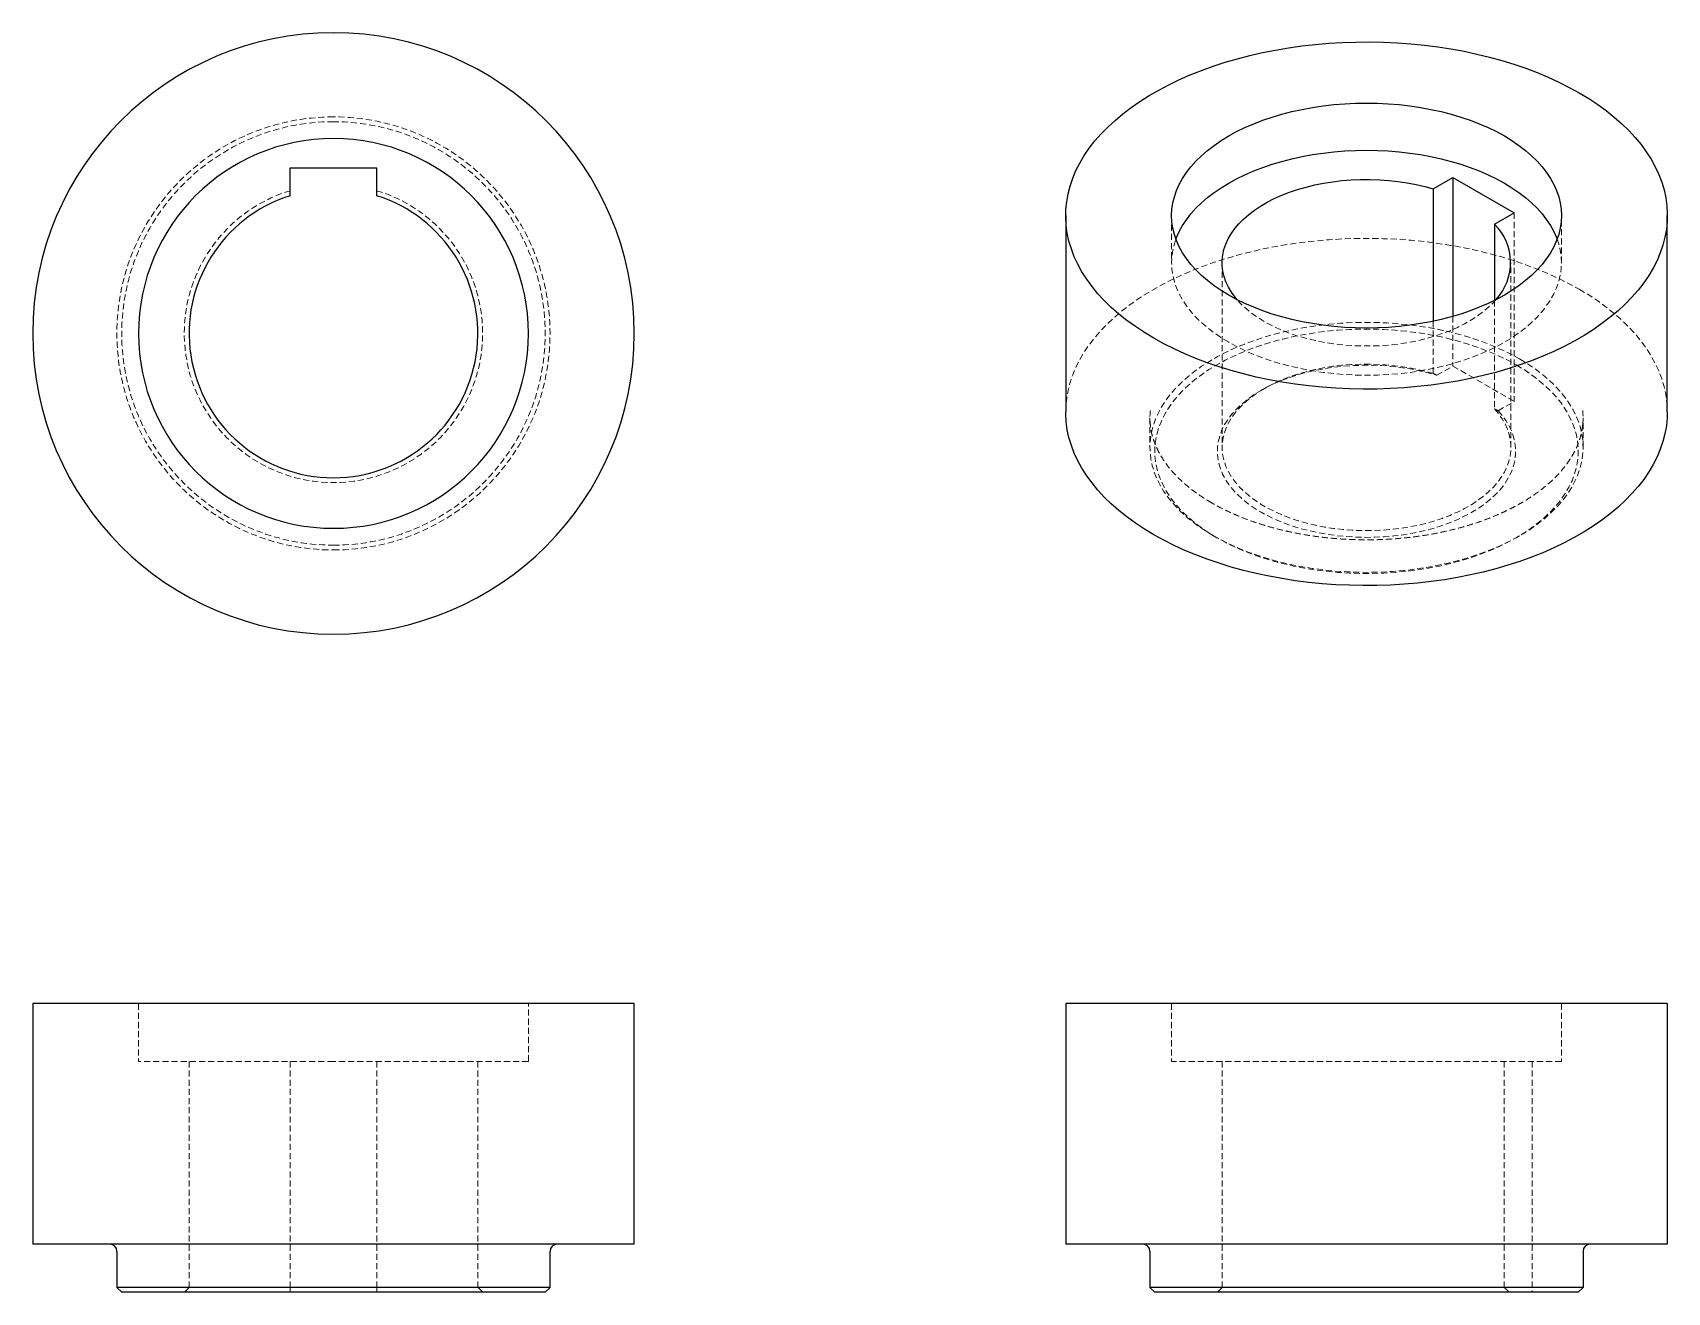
# Model space of a CAD drawing. Header units: millimetres. Extents: x 238 to 577, y 160 to 421.
import ezdxf

# ---------------------------------------------------------------- set-up
doc = ezdxf.new("R2010")
doc.units = ezdxf.units.MM
doc.linetypes.add('HIDDEN', pattern=[1.905, 1.27, -0.635])

msp = doc.modelspace()

# ---------------------------------------------------------------- linework, layer by layer
at = {"color": 7, "linetype": 'Continuous', "lineweight": 25}
for p, q in [((291.23, 393.28), (309.23, 393.28)), ((291.23, 387.5), (291.23, 393.28)), ((309.23, 387.5), (309.23, 393.28)), ((528.75, 388.93), (532.84, 391.29)), ((532.84, 391.29), (545.57, 383.95)), ((532.84, 391.29), (532.84, 362.42)), ((528.75, 388.93), (528.75, 361.41)), ((541.48, 381.59), (545.57, 383.95)), ((452.38, 383.38), (452.38, 342.55)), ((541.48, 381.59), (541.48, 365.75)), ((577.38, 342.55), (577.38, 383.38)), ((237.73, 219.6), (237.73, 169.6)), ((300.23, 219.6), (237.73, 219.6)), ((362.73, 219.6), (300.23, 219.6)), ((362.73, 169.6), (362.73, 219.6)), ((452.38, 219.6), (452.38, 169.6)), ((577.38, 219.6), (452.38, 219.6)), ((577.38, 219.6), (577.38, 169.6)), ((300.23, 169.6), (237.73, 169.6)), ((255.23, 168.1), (255.23, 160.6)), ((362.73, 169.6), (300.23, 169.6)), ((345.23, 160.6), (345.23, 168.1)), ((577.38, 169.6), (452.38, 169.6)), ((469.88, 168.1), (469.88, 160.6)), ((559.88, 168.1), (559.88, 160.6)), ((255.23, 160.6), (256.23, 159.6)), ((300.23, 160.6), (255.23, 160.6)), ((345.23, 160.6), (300.23, 160.6)), ((344.23, 159.6), (345.23, 160.6)), ((470.88, 159.6), (469.88, 160.6)), ((559.88, 160.6), (469.88, 160.6)), ((558.88, 159.6), (559.88, 160.6)), ((300.23, 159.6), (256.23, 159.6)), ((344.23, 159.6), (300.23, 159.6)), ((558.88, 159.6), (470.88, 159.6))]:
    msp.add_line(p, q, dxfattribs=at)
at = {"color": 7, "linetype": 'HIDDEN', "lineweight": 18}
for p, q in [((545.57, 383.95), (545.57, 344.75)), ((474.38, 383.38), (474.38, 373.58)), ((555.38, 373.58), (555.38, 383.38)), ((484.88, 373.58), (484.88, 335.2)), ((544.88, 335.2), (544.88, 373.58)), ((541.48, 365.75), (541.48, 343.21)), ((528.75, 361.41), (528.75, 350.56)), ((532.84, 362.42), (532.84, 352.1)), ((529.49, 350.17), (532.84, 352.1)), ((532.84, 352.1), (545.57, 344.75)), ((493.66, 347.44), (492.96, 347.04)), ((542.22, 342.82), (545.57, 344.75)), ((469.88, 341.32), (469.88, 335.2)), ((559.88, 335.2), (559.88, 341.32)), ((483.77, 316.42), (483.06, 316.83)), ((546, 316.43), (546.7, 316.83)), ((259.73, 219.6), (259.73, 207.6)), ((340.73, 207.6), (340.73, 219.6)), ((474.38, 219.6), (474.38, 207.6)), ((555.38, 219.6), (555.38, 207.6)), ((300.23, 207.6), (259.73, 207.6)), ((270.23, 207.6), (270.23, 160.6)), ((291.23, 207.6), (291.23, 160.6)), ((340.73, 207.6), (300.23, 207.6)), ((309.23, 207.6), (309.23, 160.6)), ((330.23, 160.6), (330.23, 207.6)), ((555.38, 207.6), (474.38, 207.6)), ((484.88, 207.6), (484.88, 160.6)), ((543.5, 207.6), (543.5, 160.6)), ((549.28, 207.6), (549.28, 159.6)), ((270.23, 160.6), (269.23, 159.6)), ((331.23, 159.6), (330.23, 160.6)), ((484.88, 160.6), (483.88, 159.6))]:
    msp.add_line(p, q, dxfattribs=at)
at = {"color": 7, "linetype": 'Continuous', "lineweight": 25, "flags": 128}
for points in [[(470.69, 357.86), (468.72, 359.05), (466.85, 360.29), (465.08, 361.58), (463.41, 362.91), (461.85, 364.28), (460.4, 365.69), (459.06, 367.14), (457.84, 368.63), (456.74, 370.14), (455.75, 371.68), (454.89, 373.25), (454.16, 374.83), (453.55, 376.44), (453.06, 378.06), (452.71, 379.69), (452.48, 381.32), (452.38, 382.97), (452.42, 384.61), (452.58, 386.25), (452.87, 387.88), (453.29, 389.51), (453.84, 391.12), (454.51, 392.71), (455.31, 394.29), (456.23, 395.85), (457.27, 397.37), (458.44, 398.87), (459.72, 400.34), (461.11, 401.77), (462.62, 403.16), (464.23, 404.52), (465.95, 405.83), (467.77, 407.09), (469.69, 408.3), (471.7, 409.46), (473.8, 410.57), (475.99, 411.62), (478.26, 412.61), (480.6, 413.55), (483.02, 414.42), (485.5, 415.22), (488.04, 415.96), (490.63, 416.63), (493.28, 417.23), (495.97, 417.77), (498.7, 418.23), (501.47, 418.62), (504.26, 418.93), (507.07, 419.17), (509.91, 419.34), (512.75, 419.44), (515.59, 419.45), (518.44, 419.4), (521.27, 419.27), (524.09, 419.06), (526.9, 418.78), (529.68, 418.43), (532.43, 418.01), (535.14, 417.51), (537.81, 416.94), (540.43, 416.3), (543, 415.6), (545.51, 414.83), (547.96, 413.99), (550.34, 413.09), (552.64, 412.13), (554.87, 411.1), (557.02, 410.02), (559.07, 408.89)], [(559.07, 408.89), (561.04, 407.7), (562.91, 406.46), (564.68, 405.18), (566.35, 403.85), (567.91, 402.47), (569.36, 401.06), (570.7, 399.61), (571.92, 398.13), (573.02, 396.61), (574.01, 395.07), (574.87, 393.51), (575.6, 391.92), (576.21, 390.31), (576.7, 388.7), (577.05, 387.07), (577.28, 385.43), (577.38, 383.79), (577.34, 382.14), (577.18, 380.5), (576.89, 378.87), (576.47, 377.25), (575.92, 375.63), (575.25, 374.04), (574.45, 372.46), (573.53, 370.91), (572.49, 369.38), (571.32, 367.88), (570.04, 366.41), (568.65, 364.98), (567.14, 363.59), (565.53, 362.24), (563.81, 360.93), (561.99, 359.66), (560.07, 358.45), (558.06, 357.29), (555.96, 356.18), (553.77, 355.13), (551.5, 354.14), (549.16, 353.21), (546.74, 352.34), (544.26, 351.53), (541.72, 350.79), (539.13, 350.12), (536.48, 349.52), (533.79, 348.99), (531.06, 348.53), (528.29, 348.14), (525.5, 347.82), (522.69, 347.58), (519.85, 347.41), (517.01, 347.32), (514.17, 347.3), (511.32, 347.35), (508.49, 347.48), (505.67, 347.69), (502.86, 347.97), (500.08, 348.32), (497.33, 348.75), (494.62, 349.24), (491.95, 349.81), (489.33, 350.45), (486.76, 351.15), (484.25, 351.93), (481.8, 352.76), (479.42, 353.66), (477.12, 354.63), (474.89, 355.65), (472.74, 356.73), (470.69, 357.86)], [(486.24, 366.84), (484.68, 367.8), (483.22, 368.8), (481.85, 369.85), (480.59, 370.94), (479.43, 372.07), (478.39, 373.23), (477.46, 374.43), (476.65, 375.65), (475.96, 376.9), (475.4, 378.17), (474.95, 379.46), (474.63, 380.76), (474.44, 382.07), (474.38, 383.38), (474.44, 384.69), (474.63, 385.99), (474.95, 387.29), (475.4, 388.58), (475.96, 389.85), (476.65, 391.1), (477.46, 392.32), (478.39, 393.52), (479.43, 394.69), (480.59, 395.82), (481.85, 396.91), (483.22, 397.95), (484.68, 398.96), (486.24, 399.91), (487.89, 400.81), (489.63, 401.66), (491.44, 402.44), (493.33, 403.17), (495.29, 403.84), (497.31, 404.44), (499.38, 404.98), (501.5, 405.44), (503.67, 405.84), (505.87, 406.17), (508.1, 406.43), (510.35, 406.61), (512.61, 406.72), (514.88, 406.76), (517.15, 406.72), (519.41, 406.61), (521.66, 406.43), (523.89, 406.17), (526.09, 405.84), (528.26, 405.44), (530.38, 404.98), (532.45, 404.44), (534.47, 403.84), (536.43, 403.17), (538.32, 402.44), (540.13, 401.66), (541.87, 400.81), (543.52, 399.91)], [(543.52, 399.91), (545.08, 398.96), (546.54, 397.95), (547.91, 396.91), (549.17, 395.82), (550.33, 394.69), (551.37, 393.52), (552.3, 392.32), (553.11, 391.1), (553.8, 389.85), (554.36, 388.58), (554.81, 387.29), (555.13, 385.99), (555.32, 384.69), (555.38, 383.38), (555.32, 382.07), (555.13, 380.76), (554.81, 379.46), (554.36, 378.17), (553.8, 376.9), (553.11, 375.65), (552.3, 374.43), (551.37, 373.23), (550.33, 372.07), (549.17, 370.94), (547.91, 369.85), (546.54, 368.8), (545.08, 367.8), (543.52, 366.84), (541.87, 365.94), (540.13, 365.1), (538.32, 364.31), (536.43, 363.58), (534.47, 362.91), (532.45, 362.31), (530.38, 361.78), (528.26, 361.31), (526.09, 360.91), (523.89, 360.58), (521.66, 360.33), (519.41, 360.14), (517.15, 360.03), (514.88, 360), (512.61, 360.03), (510.35, 360.14), (508.1, 360.33), (505.87, 360.58), (503.67, 360.91), (501.5, 361.31), (499.38, 361.78), (497.31, 362.31), (495.29, 362.91), (493.33, 363.58), (491.44, 364.31), (489.63, 365.1), (487.89, 365.94), (486.24, 366.84)], [(475.28, 378.48), (475.4, 378.78), (475.96, 380.05), (476.65, 381.3), (477.46, 382.52), (478.39, 383.72), (479.43, 384.89), (480.59, 386.02), (481.85, 387.11), (483.22, 388.16), (484.68, 389.16), (486.24, 390.11), (487.89, 391.01), (489.63, 391.86), (491.44, 392.65), (493.33, 393.37), (495.29, 394.04), (497.31, 394.64), (499.38, 395.18), (501.5, 395.65), (503.67, 396.04), (505.87, 396.37), (508.1, 396.63), (510.35, 396.81), (512.61, 396.92), (514.88, 396.96), (517.15, 396.92), (519.41, 396.81), (521.66, 396.63), (523.89, 396.37), (526.09, 396.04), (528.26, 395.65), (530.38, 395.18), (532.45, 394.64), (534.47, 394.04), (536.43, 393.37), (538.32, 392.65), (540.13, 391.86), (541.87, 391.01), (543.52, 390.11)], [(488, 365.89), (487.57, 366.41), (486.82, 367.45), (486.19, 368.52), (485.68, 369.61), (485.29, 370.72), (485.03, 371.84), (484.9, 372.96), (484.89, 374.09), (485.02, 375.22), (485.26, 376.34), (485.64, 377.45), (486.14, 378.54), (486.76, 379.61), (487.5, 380.66), (488.36, 381.67), (489.33, 382.65), (490.41, 383.59), (491.59, 384.49), (492.87, 385.35), (494.25, 386.15), (495.71, 386.9), (497.25, 387.59), (498.87, 388.23), (500.56, 388.8), (502.31, 389.3), (504.11, 389.74), (505.96, 390.11), (507.85, 390.41), (509.76, 390.64), (511.7, 390.8), (513.65, 390.88), (515.61, 390.89), (517.56, 390.83), (519.5, 390.69), (521.42, 390.48), (523.32, 390.2), (525.17, 389.84), (526.99, 389.42), (528.75, 388.93)], [(543.52, 390.11), (545.08, 389.16), (546.54, 388.16), (547.91, 387.11), (549.17, 386.02), (550.33, 384.89), (551.37, 383.72), (552.3, 382.52), (553.11, 381.3), (553.8, 380.05), (554.36, 378.78), (554.48, 378.48)], [(470.69, 317.04), (468.72, 318.22), (466.85, 319.46), (465.08, 320.75), (463.41, 322.08), (461.85, 323.45), (460.4, 324.87), (459.06, 326.32), (457.84, 327.8), (456.74, 329.31), (455.75, 330.85), (454.89, 332.42), (454.16, 334.01), (453.55, 335.61), (453.06, 337.23), (452.71, 338.86), (452.48, 340.5), (452.38, 342.14), (452.38, 342.55)], [(577.38, 342.55), (577.34, 341.32), (577.18, 339.68), (576.89, 338.04), (576.47, 336.42), (575.92, 334.81), (575.25, 333.21), (574.45, 331.63), (573.53, 330.08), (572.49, 328.55), (571.32, 327.05), (570.04, 325.59), (568.65, 324.15), (567.14, 322.76), (565.53, 321.41), (563.81, 320.1), (561.99, 318.84), (560.07, 317.62), (558.06, 316.46), (555.96, 315.35), (553.77, 314.3), (551.5, 313.31), (549.16, 312.38), (546.74, 311.51), (544.26, 310.7), (541.72, 309.97), (539.13, 309.29), (536.48, 308.69), (533.79, 308.16), (531.06, 307.7), (528.29, 307.31), (525.5, 306.99), (522.69, 306.75), (519.85, 306.58), (517.01, 306.49), (514.17, 306.47), (511.32, 306.53), (508.49, 306.66), (505.67, 306.86), (502.86, 307.14), (500.08, 307.49), (497.33, 307.92), (494.62, 308.42), (491.95, 308.98), (489.33, 309.62), (486.76, 310.33), (484.25, 311.1), (481.8, 311.94), (479.42, 312.84), (477.12, 313.8), (474.89, 314.82), (472.74, 315.9), (470.69, 317.04)]]:
    msp.add_lwpolyline(points, dxfattribs=at)
at = {"color": 7, "linetype": 'HIDDEN', "lineweight": 18, "flags": 128}
for points in [[(452.38, 342.55), (452.42, 343.78), (452.58, 345.42), (452.87, 347.05), (453.29, 348.68), (453.84, 350.29), (454.51, 351.89), (455.31, 353.46), (456.23, 355.02), (457.27, 356.55), (458.44, 358.05), (459.72, 359.51), (461.11, 360.94), (462.62, 362.34), (464.23, 363.69), (465.95, 365), (467.77, 366.26), (469.69, 367.47), (471.7, 368.64), (473.8, 369.74), (475.99, 370.79), (478.26, 371.79), (480.6, 372.72), (483.02, 373.59), (485.5, 374.39), (488.04, 375.13), (490.63, 375.8), (493.28, 376.41), (495.97, 376.94), (498.7, 377.4), (501.47, 377.79), (504.26, 378.11), (507.07, 378.35), (509.91, 378.52), (512.75, 378.61), (515.59, 378.63), (518.44, 378.57), (521.27, 378.44), (524.09, 378.24), (526.9, 377.96), (529.68, 377.6), (532.43, 377.18), (535.14, 376.68), (537.81, 376.11), (540.43, 375.48), (543, 374.77), (545.51, 374), (547.96, 373.16), (550.34, 372.26), (552.64, 371.3), (554.87, 370.28), (557.02, 369.2), (559.07, 368.06)], [(486.24, 357.05), (484.68, 358), (483.22, 359), (481.85, 360.05), (480.59, 361.14), (479.43, 362.27), (478.39, 363.43), (477.46, 364.63), (476.65, 365.86), (475.96, 367.11), (475.4, 368.38), (474.95, 369.66), (474.63, 370.96), (474.44, 372.27), (474.38, 373.58), (474.44, 374.89), (474.63, 376.2), (474.95, 377.49), (475.28, 378.48)], [(554.48, 378.48), (554.81, 377.49), (555.13, 376.2), (555.32, 374.89), (555.38, 373.58), (555.32, 372.27), (555.13, 370.96), (554.81, 369.66), (554.36, 368.38), (553.8, 367.11), (553.11, 365.86), (552.3, 364.63), (551.37, 363.43), (550.33, 362.27), (549.17, 361.14), (547.91, 360.05), (546.54, 359), (545.08, 358), (543.52, 357.05), (541.87, 356.14), (540.13, 355.3), (538.32, 354.51), (536.43, 353.78), (534.47, 353.11), (532.45, 352.51), (530.38, 351.98), (528.26, 351.51), (526.09, 351.11), (523.89, 350.78), (521.66, 350.53), (519.41, 350.34), (517.15, 350.23), (514.88, 350.2), (512.61, 350.23), (510.35, 350.34), (508.1, 350.53), (505.87, 350.78), (503.67, 351.11), (501.5, 351.51), (499.38, 351.98), (497.31, 352.51), (495.29, 353.11), (493.33, 353.78), (491.44, 354.51), (489.63, 355.3), (487.89, 356.14), (486.24, 357.05)], [(559.07, 368.06), (561.04, 366.87), (562.91, 365.64), (564.68, 364.35), (566.35, 363.02), (567.91, 361.65), (569.36, 360.23), (570.7, 358.78), (571.92, 357.3), (573.02, 355.79), (574.01, 354.24), (574.87, 352.68), (575.6, 351.09), (576.21, 349.49), (576.7, 347.87), (577.05, 346.24), (577.28, 344.6), (577.38, 342.96), (577.38, 342.55)], [(541.76, 365.89), (541.24, 365.31), (540.25, 364.34), (539.16, 363.4), (537.96, 362.51), (536.66, 361.67), (535.27, 360.87), (533.79, 360.13), (532.23, 359.45), (530.6, 358.83), (528.9, 358.27), (527.14, 357.77), (525.33, 357.34), (523.48, 356.99), (521.59, 356.7), (519.67, 356.48), (517.73, 356.34), (515.77, 356.27), (513.82, 356.27), (511.87, 356.35), (509.93, 356.5), (508.01, 356.72), (506.12, 357.01), (504.27, 357.38), (502.46, 357.81), (500.71, 358.31), (499.02, 358.88), (497.39, 359.51), (495.84, 360.19), (494.37, 360.94), (492.99, 361.74), (491.7, 362.59), (490.5, 363.48), (489.42, 364.42), (488.44, 365.4), (488, 365.89)], [(483.06, 316.83), (481.41, 317.83), (479.86, 318.89), (478.4, 319.99), (477.05, 321.13), (475.81, 322.31), (474.68, 323.53), (473.66, 324.78), (472.76, 326.06), (471.97, 327.37), (471.31, 328.7), (470.77, 330.05), (470.36, 331.41), (470.08, 332.78), (469.92, 334.16), (469.88, 335.55), (469.98, 336.93), (470.2, 338.31), (470.55, 339.67), (471.03, 341.03), (471.63, 342.37), (472.35, 343.69), (473.19, 344.98), (474.15, 346.25), (475.23, 347.48), (476.42, 348.69), (477.72, 349.85), (479.12, 350.97), (480.62, 352.05), (482.22, 353.07), (483.92, 354.05), (485.7, 354.98), (487.57, 355.85), (489.51, 356.66), (491.52, 357.4), (493.6, 358.09), (495.74, 358.71), (497.94, 359.27), (500.18, 359.75), (502.46, 360.17), (504.78, 360.52), (507.13, 360.79), (509.5, 360.99), (511.89, 361.12), (514.28, 361.18), (516.68, 361.16), (519.07, 361.07), (521.45, 360.9), (523.81, 360.66), (526.14, 360.35), (528.44, 359.97), (530.71, 359.52), (532.93, 359), (535.1, 358.41), (537.21, 357.76), (539.25, 357.04), (541.23, 356.26), (543.14, 355.42), (544.96, 354.52), (546.7, 353.57)], [(483.77, 316.42), (482.13, 317.42), (480.59, 318.47), (479.14, 319.57), (477.81, 320.7), (476.58, 321.88), (475.46, 323.1), (474.46, 324.35), (473.58, 325.62), (472.82, 326.93), (472.18, 328.25), (471.67, 329.6), (471.28, 330.95), (471.03, 332.32), (470.9, 333.7), (470.9, 335.07), (471.03, 336.45), (471.28, 337.81), (471.67, 339.17), (472.18, 340.51), (472.82, 341.84), (473.58, 343.14), (474.46, 344.42), (475.46, 345.67), (476.58, 346.89), (477.81, 348.06), (479.14, 349.2), (480.59, 350.3), (482.13, 351.35), (483.77, 352.34), (485.5, 353.29), (487.31, 354.18), (489.21, 355.01), (491.18, 355.79), (493.22, 356.5), (495.33, 357.14), (497.49, 357.72), (499.71, 358.23), (501.97, 358.67), (504.26, 359.03), (506.59, 359.33), (508.94, 359.55), (511.31, 359.7), (513.69, 359.78), (516.07, 359.78), (518.45, 359.7), (520.82, 359.55), (523.17, 359.33), (525.5, 359.03), (527.79, 358.67), (530.05, 358.23), (532.27, 357.72), (534.43, 357.14), (536.54, 356.5), (538.58, 355.79), (540.55, 355.01), (542.45, 354.18), (544.26, 353.29), (545.99, 352.34)], [(546.7, 353.57), (548.35, 352.57), (549.9, 351.51), (551.36, 350.41), (552.71, 349.27), (553.95, 348.09), (555.08, 346.87), (556.1, 345.62), (557, 344.34), (557.79, 343.03), (558.45, 341.7), (558.99, 340.35), (559.4, 338.99), (559.68, 337.62), (559.84, 336.24), (559.88, 334.85), (559.78, 333.47), (559.56, 332.1), (559.21, 330.73), (558.73, 329.37), (558.13, 328.03), (557.41, 326.71), (556.57, 325.42), (555.61, 324.15), (554.53, 322.92), (553.34, 321.72), (552.04, 320.55), (550.64, 319.43), (549.14, 318.36), (547.54, 317.33), (545.84, 316.35), (544.06, 315.42), (542.19, 314.56), (540.25, 313.75), (538.24, 313), (536.16, 312.31), (534.02, 311.69), (531.82, 311.13), (529.58, 310.65), (527.3, 310.23), (524.98, 309.88), (522.63, 309.61), (520.26, 309.41), (517.87, 309.28), (515.48, 309.22), (513.08, 309.24), (510.69, 309.34), (508.31, 309.5), (505.95, 309.74), (503.62, 310.05), (501.32, 310.43), (499.05, 310.88), (496.83, 311.4), (494.66, 311.99), (492.55, 312.65), (490.51, 313.36), (488.53, 314.14), (486.62, 314.98), (484.8, 315.88), (483.06, 316.83)], [(545.99, 352.34), (547.63, 351.35), (549.17, 350.3), (550.62, 349.2), (551.95, 348.06), (553.18, 346.89), (554.3, 345.67), (555.3, 344.42), (556.18, 343.14), (556.94, 341.84), (557.58, 340.51), (558.09, 339.17), (558.48, 337.81), (558.73, 336.45), (558.86, 335.07), (558.86, 333.7), (558.73, 332.32), (558.48, 330.95), (558.09, 329.6), (557.58, 328.25), (556.94, 326.93), (556.18, 325.62), (555.3, 324.35), (554.3, 323.1), (553.18, 321.88), (551.95, 320.7), (550.62, 319.57), (549.17, 318.47), (547.63, 317.42), (545.99, 316.42), (544.26, 315.48), (542.45, 314.59), (540.55, 313.75), (538.58, 312.98), (536.54, 312.27), (534.43, 311.63), (532.27, 311.05), (530.05, 310.54), (527.79, 310.1), (525.5, 309.73), (523.17, 309.44), (520.82, 309.22), (518.45, 309.07), (516.07, 308.99), (513.69, 308.99), (511.31, 309.07), (508.94, 309.22), (506.59, 309.44), (504.26, 309.73), (501.97, 310.1), (499.71, 310.54), (497.49, 311.05), (495.33, 311.63), (493.22, 312.27), (491.18, 312.98), (489.21, 313.75), (487.31, 314.59), (485.5, 315.48), (483.77, 316.42)], [(542.22, 342.82), (543.11, 341.78), (543.88, 340.71), (544.53, 339.62), (545.05, 338.5), (545.45, 337.36), (545.72, 336.22), (545.86, 335.06), (545.87, 333.9), (545.75, 332.75), (545.5, 331.6), (545.13, 330.46), (544.62, 329.34), (544, 328.24), (543.25, 327.17), (542.38, 326.12), (541.4, 325.11), (540.3, 324.14), (539.1, 323.22), (537.8, 322.34), (536.41, 321.51), (534.92, 320.73), (533.35, 320.01), (531.7, 319.35), (529.98, 318.75), (528.2, 318.22), (526.36, 317.76), (524.47, 317.37), (522.55, 317.04), (520.59, 316.79), (518.61, 316.62), (516.61, 316.52), (514.6, 316.49), (512.6, 316.54), (510.6, 316.66), (508.63, 316.86), (506.68, 317.13), (504.76, 317.47), (502.89, 317.88), (501.07, 318.36), (499.3, 318.91), (497.6, 319.53), (495.97, 320.2), (494.42, 320.94), (492.96, 321.73), (491.59, 322.57), (490.31, 323.47), (489.14, 324.41), (488.08, 325.39), (487.13, 326.41), (486.29, 327.46), (485.58, 328.54), (484.98, 329.65), (484.52, 330.77), (484.18, 331.92), (483.96, 333.07), (483.88, 334.22), (483.93, 335.38), (484.1, 336.53), (484.41, 337.68), (484.84, 338.81), (485.4, 339.92), (486.08, 341.01), (486.89, 342.07), (487.81, 343.1), (488.84, 344.09), (489.98, 345.04), (491.23, 345.95), (492.57, 346.81), (494.01, 347.62), (495.54, 348.37), (497.14, 349.06), (498.82, 349.69), (500.57, 350.26), (502.38, 350.76), (504.24, 351.19), (506.15, 351.55), (508.09, 351.84), (510.06, 352.06), (512.05, 352.2), (514.05, 352.27), (516.05, 352.27), (518.06, 352.19), (520.04, 352.03), (522.01, 351.8), (523.94, 351.5), (525.84, 351.12), (527.69, 350.68), (529.49, 350.17)], [(541.48, 343.21), (542.33, 342.19), (543.06, 341.14), (543.67, 340.07), (544.16, 338.98), (544.52, 337.87), (544.76, 336.75), (544.87, 335.62), (544.85, 334.49), (544.71, 333.36), (544.44, 332.25), (544.04, 331.14), (543.52, 330.05), (542.88, 328.98), (542.12, 327.94), (541.24, 326.93), (540.25, 325.96), (539.16, 325.03), (537.96, 324.13), (536.66, 323.29), (535.27, 322.5), (533.79, 321.76), (532.23, 321.07), (530.6, 320.45), (528.9, 319.89), (527.14, 319.39), (525.33, 318.97), (523.48, 318.61), (521.59, 318.32), (519.67, 318.1), (517.73, 317.96), (515.77, 317.89), (513.82, 317.89), (511.87, 317.97), (509.93, 318.12), (508.01, 318.34), (506.12, 318.64), (504.27, 319), (502.46, 319.43), (500.71, 319.94), (499.02, 320.5), (497.39, 321.13), (495.84, 321.82), (494.37, 322.56), (492.99, 323.36), (491.7, 324.21), (490.5, 325.1), (489.42, 326.04), (488.44, 327.02), (487.57, 328.03), (486.82, 329.08), (486.19, 330.14), (485.68, 331.23), (485.29, 332.34), (485.03, 333.46), (484.9, 334.59), (484.89, 335.72), (485.02, 336.84), (485.26, 337.96), (485.64, 339.07), (486.14, 340.16), (486.76, 341.23), (487.5, 342.28), (488.36, 343.29), (489.33, 344.28), (490.41, 345.22), (491.59, 346.12), (492.87, 346.97), (494.25, 347.77), (495.71, 348.52), (497.25, 349.21), (498.87, 349.85), (500.56, 350.42), (502.31, 350.93), (504.11, 351.37), (505.96, 351.74), (507.85, 352.04), (509.76, 352.27), (511.7, 352.42), (513.65, 352.5), (515.61, 352.51), (517.56, 352.45), (519.5, 352.31), (521.42, 352.1), (523.32, 351.82), (525.17, 351.47), (526.99, 351.05), (528.75, 350.56)]]:
    msp.add_lwpolyline(points, dxfattribs=at)
at = {"color": 7, "linetype": 'Continuous', "lineweight": 25}
for centre, radius, start, end in [((300.23, 358.88), 62.5, 90, 270), ((300.23, 358.88), 62.5, 270, 90), ((300.23, 358.88), 40.5, 90, 270), ((300.23, 358.88), 40.5, 270, 90), ((300.23, 358.88), 30, 107.4576, 72.5424), ((533.56, 373.59), 11.25, 316.7707, 45.2798), ((253.73, 168.1), 1.5, 0, 90), ((346.73, 168.1), 1.5, 90, 180), ((468.38, 168.1), 1.5, 0, 90), ((561.38, 168.1), 1.5, 90, 180)]:
    msp.add_arc(centre, radius, start, end, dxfattribs=at)
at = {"color": 7, "linetype": 'HIDDEN', "lineweight": 18}
for centre, radius, start, end in [((300.23, 358.88), 45, 90, 270), ((300.23, 358.88), 44, 90, 270), ((300.23, 358.88), 45, 270, 90), ((300.23, 358.88), 44, 270, 90), ((300.23, 358.88), 31, 106.8773, 73.1227), ((484.91, 341.32), 15.03, 174.0379, 185.7639), ((544.85, 341.32), 15.03, 354.0379, 5.7639)]:
    msp.add_arc(centre, radius, start, end, dxfattribs=at)
for points in [[(529.49, 350.17), (529.25, 350.3), (529, 350.43), (528.75, 350.56)], [(542.22, 342.82), (541.97, 342.95), (541.73, 343.08), (541.48, 343.21)], [(291.23, 159.6), (291.23, 159.93), (291.23, 160.27), (291.23, 160.6)], [(309.23, 159.6), (309.23, 159.93), (309.23, 160.27), (309.23, 160.6)], [(544.54, 159.6), (544.2, 159.93), (543.85, 160.27), (543.5, 160.6)]]:
    msp.add_open_spline(points, degree=3, dxfattribs=at)
for points, knots in [([(482.75, 323.64), (482.47, 323.8), (481.68, 324.27), (480.42, 325.08), (479.01, 326.07), (477.7, 327.11), (476.47, 328.17), (475.35, 329.27), (474.32, 330.39), (473.4, 331.54), (472.58, 332.71), (471.87, 333.9), (471.26, 335.11), (470.76, 336.33), (470.37, 337.57), (470.09, 338.76), (470, 339.55), (469.96, 339.92)], [0, 0, 0, 0, 0.036143, 0.104984, 0.17381, 0.242635, 0.311472, 0.380346, 0.449287, 0.518336, 0.587538, 0.656948, 0.726625, 0.796627, 0.866997, 0.937758, 1, 1, 1, 1]), ([(559.8, 339.87), (559.75, 339.5), (559.66, 338.72), (559.38, 337.52), (558.98, 336.27), (558.47, 335.03), (557.84, 333.81), (557.11, 332.61), (556.28, 331.43), (555.34, 330.28), (554.3, 329.15), (553.16, 328.06), (551.92, 326.99), (550.6, 325.96), (549.17, 324.97), (547.67, 324.01), (546.07, 323.1), (544.4, 322.24), (542.65, 321.42), (540.84, 320.65), (538.95, 319.93), (537, 319.27), (534.99, 318.67), (532.93, 318.12), (530.83, 317.63), (528.68, 317.2), (526.5, 316.84), (524.29, 316.54), (522.05, 316.3), (519.79, 316.12), (517.52, 316.01), (515.25, 315.97), (512.97, 315.99), (510.7, 316.08), (508.44, 316.23), (506.19, 316.45), (503.97, 316.73), (501.78, 317.08), (499.62, 317.49), (497.5, 317.96), (495.42, 318.48), (493.4, 319.07), (491.43, 319.72), (489.52, 320.41), (487.68, 321.17), (485.91, 321.97), (484.26, 322.79), (483.24, 323.37), (482.75, 323.64)], [0, 0, 0, 0, 0.019415, 0.041934, 0.064361, 0.086674, 0.108866, 0.130945, 0.152924, 0.174821, 0.196654, 0.21844, 0.240193, 0.261924, 0.283644, 0.305359, 0.327073, 0.34879, 0.370513, 0.392243, 0.413982, 0.435731, 0.457488, 0.479254, 0.501028, 0.522809, 0.544598, 0.566391, 0.58819, 0.609992, 0.631797, 0.653604, 0.675412, 0.697219, 0.719024, 0.740827, 0.762626, 0.78442, 0.806208, 0.827989, 0.849763, 0.871527, 0.893283, 0.915028, 0.936762, 0.958486, 0.980199, 1, 1, 1, 1])]:
    msp.add_open_spline(points, degree=3, knots=knots, dxfattribs=at)

doc.saveas('drawing.dxf')
